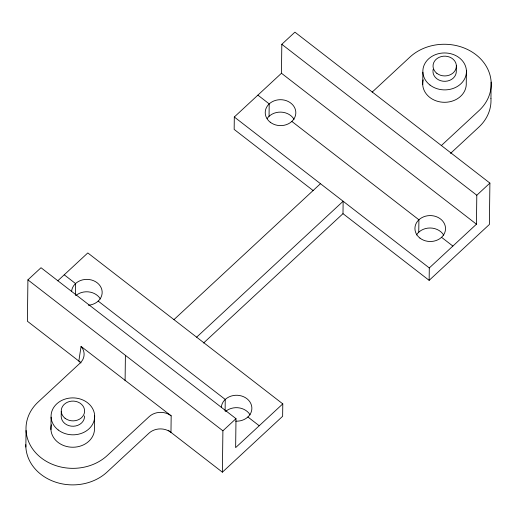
<?xml version="1.0" encoding="UTF-8"?>
<svg xmlns="http://www.w3.org/2000/svg" width="517" height="517" viewBox="0 0 517 517"><rect width="100%" height="100%" fill="white"/><g stroke="black" fill="none" stroke-linecap="round" stroke-linejoin="round"><path stroke-width="0.78" d="M25.85 447.024L26.05 430.474M57.749 280.821L87.806 252.929L282.786 403.874L235.642 447.619L235.991 418.66L41.011 267.722L27.912 279.871L27.407 321.238L80.93 362.675M50.937 429.562L51.086 417.154M61.264 411.409L61.2 416.786A11.678 9.894 0.7 0 0 73.414 426.241A11.678 9.894 0.7 0 0 84.53 415.933M75.404 295.201L75.547 283.568L64.231 274.805M94.637 415.558L94.488 427.973A21.798 18.463 0.7 0 1 70.887 447.166A21.798 18.463 0.7 0 1 51.416 424.761M125.095 380.796L125.405 355.341M80.872 362.973A15.568 13.19 0.7 0 0 78.83 361.047L81.072 346.422L171.172 415.83L170.972 432.374A15.568 13.19 0.7 0 0 148.974 433.181L107.064 472.066A46.711 39.57 0.7 0 1 55.377 482.07A46.711 39.57 0.7 0 1 25.798 444.646M168.225 430.254L222.388 472.183L222.898 430.81L235.991 418.66M225.108 411.093L225.25 399.454L98.191 301.094M196.634 337.181L343.139 201.249L342.991 213.663L429.142 280.356L489.392 224.456L489.896 183.089L294.91 32.151L281.817 44.3L281.461 73.259L234.311 117.004L234.162 129.412L313.296 190.676M269.053 116.306L269.208 103.891L257.886 95.128M282.786 403.874L282.637 416.282L222.388 472.183M418.757 232.191L418.912 219.783L291.846 121.417M422.719 84.633L422.867 72.218M429.142 280.356L429.297 267.942L476.448 224.197L476.803 195.239L489.896 183.089M456.375 65.62L456.304 70.997A11.678 9.894 0.7 0 1 445.195 81.305A11.678 9.894 0.7 0 1 432.975 71.85M466.418 70.629L466.263 83.037A21.798 18.463 0.7 0 1 442.668 102.23A21.798 18.463 0.7 0 1 423.19 79.831M490.95 98.676L491.15 82.125M372.156 92.136L409.936 57.083A46.711 39.57 0.7 0 1 475.924 54.673A46.711 39.57 0.7 0 1 479.046 110.58L441.266 145.632M173.958 319.629L320.469 183.697M203.569 343.01L342.991 213.663M450.507 153.42L478.839 127.13A46.711 39.57 0.7 0 0 490.95 98.676M281.817 44.3L476.803 195.239M281.461 73.259L476.448 224.197M441.55 237.309L452.873 246.073M234.311 117.004L429.297 267.942M247.895 416.98L259.217 425.743M27.912 279.871L222.898 430.81M267.16 118.483A15.303 12.964 0.7 0 1 280.854 112.111A15.303 12.964 0.7 0 1 294.044 119.285M416.482 234.964A15.303 12.964 0.7 0 1 430.157 227.991A15.303 12.964 0.7 0 1 443.748 235.177M71.592 291.536A15.303 12.964 0.7 0 1 86.946 279.367A15.303 12.964 0.7 0 1 102.159 291.775A15.303 12.964 0.7 0 1 88.388 305.237M75.947 295.491A15.303 12.964 0.7 0 1 100.388 298.962M225.651 411.383A15.303 12.964 0.7 0 1 250.092 414.847M221.295 407.422A15.303 12.964 0.7 0 1 237.452 395.279A15.303 12.964 0.7 0 1 251.85 409.012A15.303 12.964 0.7 0 1 235.694 421.161M171.172 415.83A15.568 13.19 0.7 0 0 149.174 416.631L107.265 455.516A46.711 39.57 0.7 0 1 41.276 457.933A46.711 39.57 0.7 0 1 38.161 402.019L80.07 363.134A15.568 13.19 0.7 0 0 81.072 346.422M432.968 71.204A11.678 9.894 0.7 0 1 433.233 69.278M419.933 238.098A15.303 12.964 0.7 0 0 445.182 231.357A15.303 12.964 0.7 0 0 425.575 216.177A15.303 12.964 0.7 0 0 419.933 238.098M270.229 122.212A15.303 12.964 0.7 0 0 295.478 115.472A15.303 12.964 0.7 0 0 275.871 100.292A15.303 12.964 0.7 0 0 270.229 122.212M65.071 418.272A11.678 9.894 0.7 0 0 84.342 413.128A11.678 9.894 0.7 0 0 69.375 401.541A11.678 9.894 0.7 0 0 65.071 418.272M58.195 429.97A21.798 18.463 0.7 0 0 94.165 420.366A21.798 18.463 0.7 0 0 66.234 398.743A21.798 18.463 0.7 0 0 58.195 429.97M436.852 73.336A11.678 9.894 0.7 0 0 456.117 68.192A11.678 9.894 0.7 0 0 441.156 56.611A11.678 9.894 0.7 0 0 436.852 73.336M429.976 85.034A21.798 18.47 0.7 0 0 465.94 75.43A21.798 18.47 0.7 0 0 438.009 53.807A21.798 18.47 0.7 0 0 429.976 85.034"/></g></svg>
